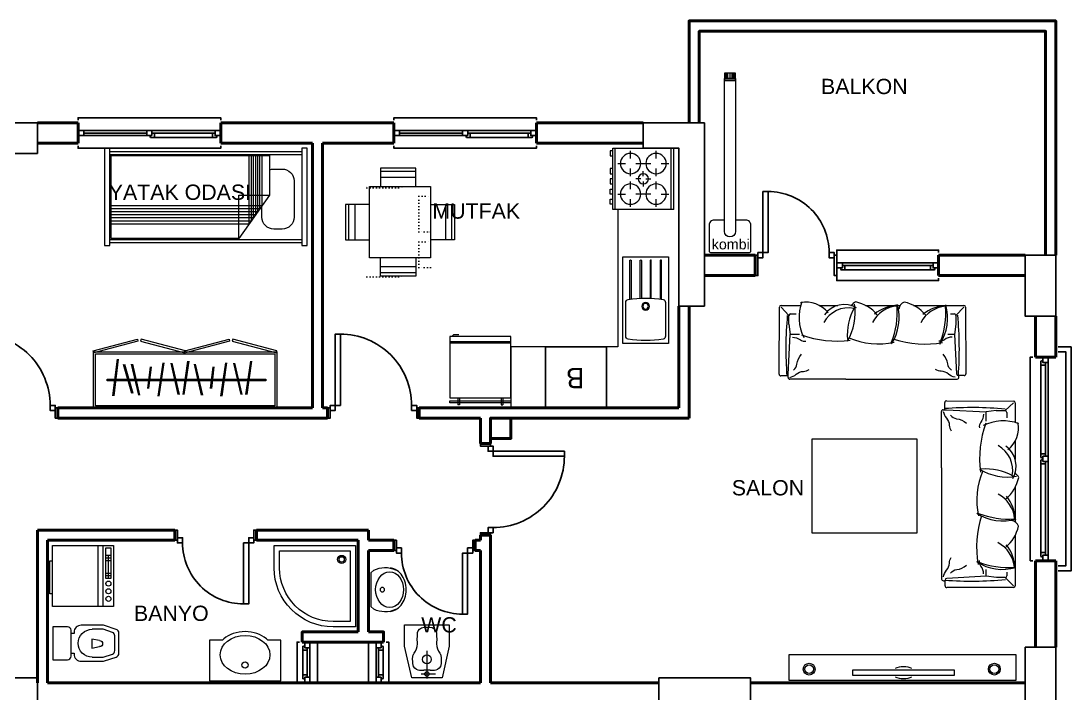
# Model space of a CAD drawing. Header units: millimetres. Extents: x 26 to 3171, y 26 to 1426.
# Drawn here: x 2140 to 3171, y 726 to 1386 of the extents above; entities that cross this region are included whole.
import ezdxf

# ---------------------------------------------------------------- set-up
doc = ezdxf.new("R2010")
doc.units = ezdxf.units.MM
doc.linetypes.add('ACAD_ISO07W100', pattern=[3, 0, -3])
doc.layers.add('14_ISLAK_MEKAN_TEFRİŞ', color=134, linetype='Continuous')
for name, color, linetype, lineweight in [('DUVAR40', 10, 'Continuous', 50), ('KAPI-PEN', 41, 'Continuous', 25), ('KOLON', 3, 'Continuous', 25), ('SIVA', 6, 'Continuous', 20), ('TEFRIS', 210, 'Continuous', 15), ('TEFRİŞ', 47, 'Continuous', 15), ('YAZI-KALIN', 133, 'Continuous', 25)]:
    doc.layers.add(name, color=color, linetype=linetype, lineweight=lineweight)
doc.layers.get('SIVA').off()
doc.styles.add('MÜKREMİN', font='Arial')
doc.styles.get("Standard").update_dxf_attribs({"font": 'EtrFont'})

# ---------------------------------------------------------------- blocks, each defined once
blk = doc.blocks.new('a44')
at = {"layer": 'DUVAR40'}
for p, q in [((2085.685721, 1006.040648), (2085.685721, 996.040648)), ((2175.685721, 1006.040648), (2175.685721, 996.040648))]:
    blk.add_line(p, q, dxfattribs=at)
at = {"layer": 'KAPI-PEN', "flags": 128}
blk.add_lwpolyline([(2088.185721, 1003.540648), (2093.185721, 1003.540648), (2093.185095, 1078.540634), (2098.185095, 1078.540634), (2098.185721, 1008.540648), (2093.185721, 1008.540648), (2088.185721, 1008.540648), (2088.185721, 1003.540648)], dxfattribs=at)
for points in [[(2088.185721, 1006.040648), (2085.685721, 1006.040648), (2085.685721, 996.040648), (2088.185721, 996.040648)], [(2168.185721, 1008.540648), (2173.185721, 1008.540648), (2173.185721, 1003.540648), (2168.185721, 1003.540648)], [(2175.685721, 1006.040648), (2173.185721, 1006.040648), (2173.185721, 996.040648), (2175.685721, 996.040648)]]:
    blk.add_lwpolyline(points, close=True, dxfattribs=at)
at = {"layer": 'KAPI-PEN'}
blk.add_arc((2098.185336, 1008.54025), 70.000554, 359.964946, 90.035578, dxfattribs=at)
blk = doc.blocks.new('a45')
at = {"layer": 'DUVAR40'}
for p, q in [((2195.685721, 1266.040648), (2195.685721, 1286.040648)), ((2335.685721, 1266.040648), (2335.685721, 1286.040648))]:
    blk.add_line(p, q, dxfattribs=at)
at = {"layer": 'KAPI-PEN'}
for p, q in [((2263.185721, 1276.040648), (2260.685721, 1276.040648)), ((2263.185721, 1273.540648), (2260.685721, 1273.540648)), ((2263.185721, 1278.540648), (2268.185721, 1278.540648)), ((2263.185721, 1273.540648), (2263.185721, 1278.540648)), ((2263.185721, 1273.540648), (2268.185721, 1273.540648)), ((2266.211839, 1273.540648), (2266.882243, 1271.540648)), ((2266.882243, 1271.540648), (2270.685721, 1271.540648)), ((2268.185721, 1273.540648), (2268.185721, 1278.540648)), ((2268.185721, 1276.040648), (2270.685721, 1276.040648)), ((2270.685721, 1276.040648), (2270.685721, 1271.540648))]:
    blk.add_line(p, q, dxfattribs=at)
at = {"layer": 'KAPI-PEN', "flags": 128}
for points in [[(2335.685721, 1288.540648), (2335.685721, 1291.040648), (2195.685721, 1291.040648), (2195.685721, 1288.540648)], [(2195.685721, 1273.540648), (2195.685721, 1278.540648), (2201.185721, 1278.540648), (2201.185721, 1273.540648), (2195.685721, 1273.540648)], [(2201.185721, 1278.540648), (2330.185721, 1278.540648)], [(2201.185721, 1276.040648), (2263.185721, 1276.040648)], [(2201.185721, 1273.540648), (2263.185721, 1273.540648)], [(2327.685721, 1271.540648), (2266.882243, 1271.540648)], [(2268.185721, 1276.040648), (2327.685721, 1276.040648)], [(2332.159603, 1273.540648), (2331.489199, 1271.540648), (2327.685721, 1271.540648), (2327.685721, 1276.040648), (2330.185721, 1276.040648)], [(2335.685721, 1273.540648), (2335.685721, 1278.540648), (2330.185721, 1278.540648), (2330.185721, 1273.540648), (2335.685721, 1273.540648)], [(2335.685721, 1263.540648), (2335.685721, 1261.040648), (2195.685721, 1261.040648), (2195.685721, 1263.540648)]]:
    blk.add_lwpolyline(points, dxfattribs=at)
blk = doc.blocks.new('a46')
at = {"layer": 'DUVAR40'}
for p, q in [((2440.685721, 1006.040648), (2440.685721, 996.040648)), ((2530.685721, 1006.040648), (2530.685721, 996.040648))]:
    blk.add_line(p, q, dxfattribs=at)
at = {"layer": 'KAPI-PEN', "flags": 128}
blk.add_lwpolyline([(2443.185721, 1003.540648), (2448.185721, 1003.540648), (2448.185095, 1078.540634), (2453.185095, 1078.540634), (2453.185721, 1008.540648), (2448.185721, 1008.540648), (2443.185721, 1008.540648), (2443.185721, 1003.540648)], dxfattribs=at)
for points in [[(2443.185721, 1006.040648), (2440.685721, 1006.040648), (2440.685721, 996.040648), (2443.185721, 996.040648)], [(2523.185721, 1008.540648), (2528.185721, 1008.540648), (2528.185721, 1003.540648), (2523.185721, 1003.540648)], [(2530.685721, 1006.040648), (2528.185721, 1006.040648), (2528.185721, 996.040648), (2530.685721, 996.040648)]]:
    blk.add_lwpolyline(points, close=True, dxfattribs=at)
at = {"layer": 'KAPI-PEN'}
blk.add_arc((2453.185336, 1008.54025), 70.000554, 359.964946, 90.035578, dxfattribs=at)
blk = doc.blocks.new('a47')
at = {"layer": 'DUVAR40'}
for p, q in [((2860.685721, 1156.040648), (2860.685721, 1136.040648)), ((3040.685721, 1156.040648), (3040.685721, 1136.040648))]:
    blk.add_line(p, q, dxfattribs=at)
at = {"layer": 'KAPI-PEN', "flags": 128}
for points in [[(2863.185721, 1153.540648), (2868.185721, 1153.540648), (2868.185095, 1218.540634), (2873.185095, 1218.540634), (2873.185721, 1158.540648), (2868.185721, 1158.540648), (2863.185721, 1158.540648), (2863.185721, 1153.540648)], [(2940.685721, 1156.040648), (2940.685721, 1161.040648), (3040.685721, 1161.040648), (3040.685721, 1158.540648)], [(2940.685721, 1143.540648), (2940.685721, 1148.540648), (2946.185721, 1148.540648), (2946.185721, 1143.540648), (2940.685721, 1143.540648)], [(2944.211839, 1143.540648), (2944.882243, 1141.540648), (2948.685721, 1141.540648), (2948.685721, 1146.040648), (2946.185721, 1146.040648)], [(3035.185721, 1148.540648), (2946.185721, 1148.540648)], [(3032.685721, 1146.040648), (2948.685721, 1146.040648)], [(3037.159603, 1143.540648), (3036.489199, 1141.540648), (3032.685721, 1141.540648), (3032.685721, 1146.040648), (3035.185721, 1146.040648)], [(3040.685721, 1143.540648), (3040.685721, 1148.540648), (3035.185721, 1148.540648), (3035.185721, 1143.540648), (3040.685721, 1143.540648)], [(2940.685721, 1136.040648), (2940.685721, 1131.040648), (3040.685721, 1131.040648), (3040.685721, 1133.540648)], [(2948.685721, 1141.540648), (3032.685721, 1141.540648)]]:
    blk.add_lwpolyline(points, dxfattribs=at)
for points in [[(2863.185721, 1156.040648), (2860.685721, 1156.040648), (2860.685721, 1136.040648), (2863.185721, 1136.040648)], [(2933.185721, 1158.540648), (2938.185721, 1158.540648), (2938.185721, 1153.540648), (2933.185721, 1153.540648)], [(2940.685721, 1156.040648), (2938.185721, 1156.040648), (2938.185721, 1136.040648), (2940.685721, 1136.040648)]]:
    blk.add_lwpolyline(points, close=True, dxfattribs=at)
at = {"layer": 'KAPI-PEN'}
blk.add_arc((2873.185336, 1158.54025), 60.000554, 359.964946, 90.035578, dxfattribs=at)
blk = doc.blocks.new('a48')
at = {"layer": 'DUVAR40'}
blk.add_line((3135.685721, 856.040648), (3155.685721, 856.040648), dxfattribs=at)
at = {"layer": 'KAPI-PEN'}
for p, q in [((3141.185721, 957.23717), (3141.185721, 961.040648)), ((3145.685721, 961.040648), (3141.185721, 961.040648)), ((3145.685721, 958.540648), (3145.685721, 961.040648)), ((3143.185721, 956.566766), (3141.185721, 957.23717)), ((3143.185721, 955.51453), (3141.185721, 954.844126)), ((3141.185721, 954.844126), (3141.185721, 951.040648)), ((3145.685721, 951.040648), (3141.185721, 951.040648)), ((3143.185721, 958.540648), (3148.185721, 958.540648)), ((3143.185721, 953.540648), (3143.185721, 958.540648)), ((3143.185721, 953.540648), (3148.185721, 953.540648)), ((3148.185721, 953.540648), (3148.185721, 958.540648))]:
    blk.add_line(p, q, dxfattribs=at)
at = {"layer": 'KAPI-PEN', "flags": 128}
for points in [[(3158.185721, 1066.040648), (3170.685721, 1066.040648), (3170.685721, 846.040648), (3158.185721, 846.040648)], [(3133.185721, 1056.040648), (3130.685721, 1056.040648), (3130.685721, 856.040648), (3133.185721, 856.040648)], [(3143.185721, 1052.51453), (3141.185721, 1051.844126), (3141.185721, 1048.040648), (3145.685721, 1048.040648), (3145.685721, 1050.540648)], [(3143.185721, 1056.040648), (3148.185721, 1056.040648), (3148.185721, 1050.540648), (3143.185721, 1050.540648), (3143.185721, 1056.040648)], [(3158.185721, 1061.040648), (3165.685721, 1061.040648), (3165.685721, 851.040648), (3158.185721, 851.040648)], [(3141.185721, 1048.040648), (3141.185721, 957.23717)], [(3145.685721, 958.540648), (3145.685721, 1048.040648)], [(3148.185721, 861.540648), (3148.185721, 1050.540648)], [(3141.185721, 864.040648), (3141.185721, 954.844126)], [(3145.685721, 953.540648), (3145.685721, 864.040648)], [(3143.185721, 859.566766), (3141.185721, 860.23717), (3141.185721, 864.040648), (3145.685721, 864.040648), (3145.685721, 861.540648)], [(3143.185721, 856.040648), (3148.185721, 856.040648), (3148.185721, 861.540648), (3143.185721, 861.540648), (3143.185721, 856.040648)]]:
    blk.add_lwpolyline(points, dxfattribs=at)
blk = doc.blocks.new('a49')
at = {"layer": 'DUVAR40'}
for p, q in [((2600.685721, 971.040648), (2590.685721, 971.040648)), ((2600.685721, 881.040648), (2590.685721, 881.040648))]:
    blk.add_line(p, q, dxfattribs=at)
at = {"layer": 'KAPI-PEN', "flags": 128}
for points in [[(2600.685721, 968.540648), (2600.685721, 971.040648), (2590.685721, 971.040648), (2590.685721, 968.540648)], [(2603.185721, 888.540648), (2603.185721, 883.540648), (2598.185721, 883.540648), (2598.185721, 888.540648)], [(2600.685721, 881.040648), (2600.685721, 883.540648), (2590.685721, 883.540648), (2590.685721, 881.040648)]]:
    blk.add_lwpolyline(points, close=True, dxfattribs=at)
blk.add_lwpolyline([(2598.185721, 968.540648), (2598.185721, 963.540648), (2673.185707, 963.541275), (2673.185707, 958.541275), (2603.185721, 958.540648), (2603.185721, 963.540648), (2603.185721, 968.540648), (2598.185721, 968.540648)], dxfattribs=at)
at = {"layer": 'KAPI-PEN'}
blk.add_arc((2603.185323, 958.541033), 70.000554, 269.964946, 0.035578, dxfattribs=at)
blk = doc.blocks.new('a50')
at = {"layer": 'DUVAR40'}
for p, q in [((2505.685721, 876.040648), (2505.685721, 866.040648)), ((2585.685721, 876.040648), (2585.685721, 866.040648))]:
    blk.add_line(p, q, dxfattribs=at)
at = {"layer": 'KAPI-PEN', "flags": 128}
for points in [[(2505.685767, 866.040694), (2508.185767, 866.040694), (2508.185767, 876.040694), (2505.685767, 876.040694)], [(2513.185767, 863.540694), (2508.185767, 863.540694), (2508.185767, 868.540694), (2513.185767, 868.540694)], [(2583.185767, 866.040694), (2585.685767, 866.040694), (2585.685767, 876.040694), (2583.185767, 876.040694)]]:
    blk.add_lwpolyline(points, close=True, dxfattribs=at)
blk.add_lwpolyline([(2583.185767, 868.540694), (2578.185767, 868.540694), (2578.186394, 803.540708), (2573.186394, 803.540708), (2573.185767, 863.540694), (2578.185767, 863.540694), (2583.185767, 863.540694), (2583.185767, 868.540694)], dxfattribs=at)
at = {"layer": 'KAPI-PEN'}
blk.add_arc((2573.186152, 863.541092), 60.000554, 179.964946, 270.035578, dxfattribs=at)
blk = doc.blocks.new('a51')
at = {"layer": 'KAPI-PEN', "flags": 128}
for points in [[(2485.685721, 736.040648), (2480.685721, 736.040648), (2480.685721, 776.040648), (2483.185721, 776.040648)], [(2493.185721, 776.040648), (2488.185721, 776.040648), (2488.185721, 770.540648), (2493.185721, 770.540648), (2493.185721, 776.040648)], [(2495.685721, 736.040648), (2500.685721, 736.040648), (2500.685721, 776.040648), (2498.185721, 776.040648)], [(2488.185721, 770.540648), (2488.185721, 741.540648)], [(2493.185721, 772.51453), (2495.185721, 771.844126), (2495.185721, 768.040648), (2490.685721, 768.040648), (2490.685721, 770.540648)], [(2490.685721, 768.040648), (2490.685721, 744.040648)], [(2495.185721, 744.040648), (2495.185721, 768.040648)], [(2493.185721, 739.566766), (2495.185721, 740.23717), (2495.185721, 744.040648), (2490.685721, 744.040648), (2490.685721, 741.540648)], [(2493.185721, 736.040648), (2488.185721, 736.040648), (2488.185721, 741.540648), (2493.185721, 741.540648), (2493.185721, 736.040648)]]:
    blk.add_lwpolyline(points, dxfattribs=at)
blk = doc.blocks.new('a52')
at = {"layer": 'KAPI-PEN', "flags": 128}
for points in [[(2415.685721, 736.040648), (2410.685721, 736.040648), (2410.685721, 776.040648), (2413.185721, 776.040648)], [(2418.185721, 776.040648), (2423.185721, 776.040648), (2423.185721, 770.540648), (2418.185721, 770.540648), (2418.185721, 776.040648)], [(2425.685721, 736.040648), (2430.685721, 736.040648), (2430.685721, 776.040648), (2428.185721, 776.040648)], [(2418.185721, 772.51453), (2416.185721, 771.844126), (2416.185721, 768.040648), (2420.685721, 768.040648), (2420.685721, 770.540648)], [(2416.185721, 744.040648), (2416.185721, 768.040648)], [(2420.685721, 768.040648), (2420.685721, 744.040648)], [(2423.185721, 770.540648), (2423.185721, 741.540648)], [(2418.185721, 739.566766), (2416.185721, 740.23717), (2416.185721, 744.040648), (2420.685721, 744.040648), (2420.685721, 741.540648)], [(2418.185721, 736.040648), (2423.185721, 736.040648), (2423.185721, 741.540648), (2418.185721, 741.540648), (2418.185721, 736.040648)]]:
    blk.add_lwpolyline(points, dxfattribs=at)
blk = doc.blocks.new('a53')
at = {"layer": 'DUVAR40'}
for p, q in [((2290.685721, 886.040648), (2290.685721, 876.040648)), ((2370.685721, 886.040648), (2370.685721, 876.040648))]:
    blk.add_line(p, q, dxfattribs=at)
at = {"layer": 'KAPI-PEN', "flags": 128}
for points in [[(2290.685767, 876.040694), (2293.185767, 876.040694), (2293.185767, 886.040694), (2290.685767, 886.040694)], [(2298.185767, 873.540694), (2293.185767, 873.540694), (2293.185767, 878.540694), (2298.185767, 878.540694)], [(2368.185767, 876.040694), (2370.685767, 876.040694), (2370.685767, 886.040694), (2368.185767, 886.040694)]]:
    blk.add_lwpolyline(points, close=True, dxfattribs=at)
blk.add_lwpolyline([(2368.185767, 878.540694), (2363.185767, 878.540694), (2363.186394, 813.540708), (2358.186394, 813.540708), (2358.185767, 873.540694), (2363.185767, 873.540694), (2368.185767, 873.540694), (2368.185767, 878.540694)], dxfattribs=at)
at = {"layer": 'KAPI-PEN'}
blk.add_arc((2358.186152, 873.541092), 60.000554, 179.964946, 270.035578, dxfattribs=at)
blk = doc.blocks.new('bb1')
at = {"layer": '14_ISLAK_MEKAN_TEFRİŞ'}
for p, q in [((193.130847, -291.899922), (133.130847, -291.899922)), ((133.130847, -291.899922), (133.130847, -351.899922)), ((193.130847, -351.899922), (193.130847, -291.899922)), ((133.130847, -351.899922), (193.130847, -351.899922))]:
    blk.add_line(p, q, dxfattribs=at)
at = {"insert": (154.803552, -311.103592), "char_height": 20.16, "width": 8839.469653, "attachment_point": 1}
blk.add_mtext('B', dxfattribs=at)
blk = doc.blocks.new('a692', base_point=(2505.7138, 1261.0406))
at = {"layer": 'KAPI-PEN'}
for p, q in [((2573.213794, 1276.040648), (2570.713794, 1276.040648)), ((2573.213794, 1273.540648), (2570.713794, 1273.540648)), ((2573.213794, 1278.540648), (2578.213794, 1278.540648)), ((2573.213794, 1273.540648), (2573.213794, 1278.540648)), ((2573.213794, 1273.540648), (2578.213794, 1273.540648)), ((2576.239912, 1273.540648), (2576.910316, 1271.540648)), ((2576.910316, 1271.540648), (2580.713794, 1271.540648)), ((2578.213794, 1273.540648), (2578.213794, 1278.540648)), ((2578.213794, 1276.040648), (2580.713794, 1276.040648)), ((2580.713794, 1276.040648), (2580.713794, 1271.540648))]:
    blk.add_line(p, q, dxfattribs=at)
at = {"layer": 'KAPI-PEN', "flags": 128}
for points in [[(2645.713794, 1288.540648), (2645.713794, 1291.040648), (2505.713794, 1291.040648), (2505.713794, 1288.540648)], [(2505.713794, 1273.540648), (2505.713794, 1278.540648), (2511.213794, 1278.540648), (2511.213794, 1273.540648), (2505.713794, 1273.540648)], [(2511.213794, 1278.540648), (2640.213794, 1278.540648)], [(2511.213794, 1276.040648), (2573.213794, 1276.040648)], [(2511.213794, 1273.540648), (2573.213794, 1273.540648)], [(2637.713794, 1271.540648), (2576.910316, 1271.540648)], [(2578.213794, 1276.040648), (2637.713794, 1276.040648)], [(2642.187676, 1273.540648), (2641.517272, 1271.540648), (2637.713794, 1271.540648), (2637.713794, 1276.040648), (2640.213794, 1276.040648)], [(2645.713794, 1273.540648), (2645.713794, 1278.540648), (2640.213794, 1278.540648), (2640.213794, 1273.540648), (2645.713794, 1273.540648)], [(2645.713794, 1263.540648), (2645.713794, 1261.040648), (2505.713794, 1261.040648), (2505.713794, 1263.540648)]]:
    blk.add_lwpolyline(points, dxfattribs=at)
blk = doc.blocks.new('A$C228A76E9')
at = {"layer": 'TEFRIS'}
for p, q in [((85, 92.5), (25, 92.5)), ((27.5, 32.5), (27.5, 92.5)), ((42.5, 82.5), (42.5, 90)), ((67.5, 82.5), (67.5, 90)), ((82.5, 32.5), (82.5, 92.5)), ((85, 32.5), (85, 92.5)), ((85, 90), (87.5, 90)), ((87.5, 85), (85, 85)), ((87.5, 90), (87.5, 85)), ((37.5, 77.5), (30, 77.5)), ((42.5, 65), (42.5, 72.5)), ((62.5, 77.5), (47.5, 77.5)), ((67.5, 65), (67.5, 72.5)), ((80, 77.5), (72.5, 77.5)), ((85, 72.5), (87.5, 72.5)), ((87.5, 72.5), (87.5, 67.5)), ((52.5, 62.5), (47.5, 62.5)), ((55, 65), (55, 70)), ((57.5, 62.5), (62.5, 62.5)), ((87.5, 67.5), (85, 67.5)), ((85, 62.5), (87.5, 62.5)), ((87.5, 62.5), (87.5, 57.5)), ((42.5, 52.5), (42.5, 60)), ((55, 60), (55, 55)), ((67.5, 52.5), (67.5, 60)), ((87.5, 57.5), (85, 57.5)), ((87.5, 52.5), (85, 52.5)), ((87.5, 47.5), (87.5, 52.5)), ((37.5, 47.5), (30, 47.5)), ((42.5, 35), (42.5, 42.5)), ((47.5, 47.5), (62.5, 47.5)), ((67.5, 35), (67.5, 42.5)), ((80, 47.5), (72.5, 47.5)), ((85, 47.5), (87.5, 47.5)), ((87.5, 42.5), (85, 42.5)), ((87.5, 37.5), (87.5, 42.5)), ((25, 32.5), (85, 32.5)), ((85, 37.5), (87.5, 37.5))]:
    blk.add_line(p, q, dxfattribs=at)
at = {"layer": 'TEFRIS', "flags": 128}
blk.add_lwpolyline([(25, 32.5), (25, 92.5)], dxfattribs=at)
at = {"layer": 'TEFRIS'}
for centre, radius in [((42.5, 77.5), 10), ((67.5, 77.5), 10), ((55, 62.5), 5), ((42.5, 47.5), 10), ((67.5, 47.5), 10)]:
    blk.add_circle(centre, radius, dxfattribs=at)
blk = doc.blocks.new('A$C202F2745')
at = {"layer": 'TEFRIS', "flags": 128}
for points in [[(235, 285), (175, 285), (175, 283), (235, 283)], [(235, 280), (235, 220), (175, 220), (175, 280)]]:
    blk.add_lwpolyline(points, close=True, dxfattribs=at)
for points in [[(184.5, 280), (184.5, 287), (183, 287)], [(183, 280), (183, 287)], [(225.5, 280), (225.5, 287), (227, 287)], [(227, 280), (227, 287)], [(235, 226.5), (175, 226.5)], [(235, 225), (175, 225)], [(177, 220), (179, 218), (184, 218)]]:
    blk.add_lwpolyline(points, dxfattribs=at)
blk = doc.blocks.new('A$C701C3379')
at = {"layer": 'TEFRIS', "flags": 128}
blk.add_lwpolyline([(45.000012, -0.000011), (45.000012, 84.999989), (0.000012, 84.999989), (0.000012, -0.000011)], close=True, dxfattribs=at)
for points in [[(7.000012, 43.449385), (7.000012, 81.477606, -1), (8.250012, 81.477606), (8.250012, 43.618376)], [(16.916472, 44.315734), (16.916472, 81.477606, -1), (18.166472, 81.477606), (18.166472, 44.387624)], [(27.973538, 44.502551), (27.973538, 81.477606, 1), (26.723538, 81.477606), (26.723538, 44.52648)], [(38.000012, 43.449385), (38.000012, 81.477606, 1), (36.750012, 81.477606), (36.750012, 43.618376)]]:
    blk.add_lwpolyline(points, format="xyb", dxfattribs=at)
blk.add_lwpolyline([(42.000012, 40.410458, 0.369612), (39.601645, 43.211663, 0.077475), (5.398379, 43.211663, 0.369612), (3.000012, 40.410458), (3.000012, 7.126143, 0.369612), (5.398379, 4.324938, 0.077475), (39.601645, 4.324938, 0.369612), (42.000012, 7.126143)], format="xyb", close=True, dxfattribs=at)
at = {"layer": 'TEFRIS'}
for radius in [3.75, 2.75]:
    blk.add_circle((22.500012, 36.649621), radius, dxfattribs=at)
blk = doc.blocks.new('A$C2ECF3F54')
at = {"layer": 'TEFRIS', "flags": 128}
for points in [[(12.500012, 60.000014), (12.500012, 62.500014), (45.000012, 62.500014), (45.000012, 60.000014)], [(0.000012, 0.000014), (0.000012, 60.000014), (60.000012, 60.000014), (60.000012, 0.000014), (0.000012, 0.000014)], [(0.000012, 15.000014), (60.000012, 15.000014)], [(0.000012, 10.000014), (60.000012, 10.000014)], [(27.500012, 5.000014), (50.000012, 5.000014)], [(30.000012, 2.500014), (30.000012, 7.500014)], [(32.500012, 2.500014), (32.500012, 7.500014)], [(45.000012, 2.500014), (45.000012, 7.500014)], [(47.500012, 2.500014), (47.500012, 7.500014)], [(50.000012, 2.500014), (50.000012, 7.500014)]]:
    blk.add_lwpolyline(points, dxfattribs=at)
blk.add_lwpolyline([(27.500012, 2.500014), (27.500012, 7.500014), (57.500012, 7.500014), (57.500012, 2.500014)], close=True, dxfattribs=at)
at = {"layer": 'TEFRIS'}
for centre in [(7.500012, 5.000014), (15.000012, 5.000014), (22.500012, 5.000014)]:
    blk.add_circle(centre, 2.5, dxfattribs=at)
blk = doc.blocks.new('A$C2FF76392')
at = {"layer": 'TEFRIS', "flags": 128}
for points in [[(65, 89.999986), (90, 89.999986), (90, -0.000014), (0, -0.000014), (0, 24.999986, -0.414214)], [(65, 83.999986), (84, 83.999986), (84, 5.999986), (6, 5.999986), (6, 24.999986, -0.414214)]]:
    blk.add_lwpolyline(points, format="xyb", close=True, dxfattribs=at)
at = {"layer": 'TEFRIS'}
for radius in [4.4625, 2.8875]:
    blk.add_circle((74.55, 15.449986), radius, dxfattribs=at)
blk = doc.blocks.new('A$C59915F7F')
at = {"layer": 'TEFRIS', "flags": 128}
for points in [[(7.999986, 17.999987), (7.999986, 20.999987), (6.999986, 20.999987, -0.414214), (-0.000014, 27.999987), (-0.000014, 49.188599, -0.080612), (0.256569, 50.769737), (4.08829, 62.264898, -0.322823), (7.883023, 64.999987), (27.516949, 64.999987, -0.322823), (31.311682, 62.264898), (35.143402, 50.769737, -0.080612), (35.399986, 49.188599), (35.399986, 27.999987, -0.414214), (28.399986, 20.999987), (27.399986, 20.999987), (27.399986, 17.999987)], [(3.999986, 38.779987), (3.999986, 49.188599, -0.080612), (4.051303, 49.504826), (7.085288, 58.606784, -0.322823), (10.40568, 60.999987), (24.994292, 60.999987, -0.322823), (28.314683, 58.606784), (31.348669, 49.504826, -0.080612), (31.399986, 49.188599), (31.399986, 38.779987, -0.414214)]]:
    blk.add_lwpolyline(points, format="xyb", dxfattribs=at)
for points in [[(20.343605, 46.072199), (21.843605, 38.572199), (12.843605, 38.572199), (14.343605, 46.072199)], [(11.999986, 17.999987), (11.999986, 18.128575)], [(23.399986, 18.128575), (23.399986, 17.999987)]]:
    blk.add_lwpolyline(points, dxfattribs=at)
blk.add_lwpolyline([(4.999986, 17.999987), (30.399986, 17.999987, -0.414214), (33.899986, 14.499987), (33.899986, -0.000013), (1.499986, -0.000013), (1.499986, 14.499987, -0.414214)], format="xyb", close=True, dxfattribs=at)
at = {"layer": 'TEFRIS'}
for centre, radius, start, end in [((17.343605, 46.072199), 3, 0, 180), ((17.699986, 38.779987), 13.7, 180, 0)]:
    blk.add_arc(centre, radius, start, end, dxfattribs=at)
blk = doc.blocks.new('A$C20ED2349')
at = {"layer": 'SIVA', "xscale": -1, "rotation": 180}
blk.add_blockref('A$C59915F7F', (-0.000053, 64.999932), dxfattribs=at)
blk = doc.blocks.new('ELLIPSE')
blk.add_circle((0.5, 0.5), 0.5)
blk = doc.blocks.new('A$C0E070D51')
at = {"layer": 'TEFRIS'}
for p, q in [((0, 70), (-40, 70)), ((-40, 70), (-40, 57.335089)), ((0, 70), (0, 70)), ((0, 0), (0, 70)), ((-40, 12.664911), (-40, 0)), ((-40, 0), (0, 0))]:
    blk.add_line(p, q, dxfattribs=at)
at = {"layer": 'TEFRIS', "flags": 128}
blk.add_lwpolyline([(-40, 57.335089, 0.018019), (-41.192487, 55.972682, 0.089719), (-46.356543, 46.609025, 0.081438), (-48.26, 35, 0.081438), (-46.356543, 23.390975, 0.089719), (-41.192487, 14.027318, 0.018019), (-40, 12.664911, 0.018019)], format="xyb", dxfattribs=at)
at = {"layer": 'TEFRIS'}
blk.add_circle((-15.557801, 34.935768), 3.048, dxfattribs=at)
at = {"layer": 'TEFRIS', "xscale": -38.1, "yscale": -48.768, "zscale": -38.1}
blk.add_blockref('ELLIPSE', (-6.413801, 59.350248), dxfattribs=at)
blk = doc.blocks.new('A$C29FC0FD9')
at = {"layer": 'TEFRIS'}
for p, q in [((30.135047, 24.404178), (0.000011, 24.404178)), ((4.857573, 15.111456), (4.857573, 30.804678))]:
    blk.add_line(p, q, dxfattribs=at)
at = {"layer": 'TEFRIS', "flags": 128}
for points in [[(58.575229, 0.000001), (35.152233, 0.000001), (0.740753, 7.691182), (0.740753, 41.049602), (35.154629, 48.792393), (58.575229, 48.800552)], [(8.736092, 16.206121), (8.672858, 17.407439), (8.68963, 17.870703), (8.68963, 20.509115), (9.174942, 20.744696), (9.174942, 27.915013), (8.68963, 28.154027), (8.68963, 28.150692), (8.68963, 30.789104), (8.672858, 31.2524), (8.736092, 32.453685), (9.049704, 34.110204), (9.784036, 35.939071), (11.109458, 37.657529), (13.196312, 38.982725), (16.21497, 39.63187), (17.951269, 39.815712), (21.786142, 39.964456), (25.658476, 39.473801), (26.171407, 39.110812), (27.569648, 38.20355), (29.642417, 37.024605), (32.178936, 35.846535), (34.968423, 34.941896), (37.800066, 34.583343), (39.230879, 34.717549), (42.626902, 34.904629), (46.643448, 34.821061), (47.135883, 34.849554), (48.412836, 34.813971), (50.173709, 34.532833), (52.117874, 33.824534), (53.944733, 32.507594), (55.353723, 30.400407), (56.044247, 27.321493), (56.044247, 21.675497), (55.485987, 18.821124), (54.348615, 16.751592), (52.833555, 15.342343), (51.142262, 14.468722), (49.476192, 14.006139), (48.036734, 13.830003), (47.025345, 13.815724), (46.643448, 13.838648), (42.626902, 13.755081), (39.230879, 13.942128), (37.800066, 14.076367), (34.968423, 13.717814), (32.178936, 12.813207), (29.642417, 11.635169), (27.569648, 10.456256), (26.171407, 9.549027), (25.658476, 9.186038), (21.786142, 8.695351), (17.951269, 8.844095), (16.21497, 9.027969), (13.196312, 9.677082), (11.109458, 11.002245), (9.784036, 12.720703), (9.049704, 14.549602)]]:
    blk.add_lwpolyline(points, close=True, dxfattribs=at)
at = {"layer": 'TEFRIS'}
for centre, radius in [((4.857573, 24.404178), 2.4), ((20.857573, 24.404178), 4.8)]:
    blk.add_circle(centre, radius, dxfattribs=at)
blk = doc.blocks.new('A$C5F0705B0')
at = {"layer": 'TEFRIS'}
for p, q in [((7.37281, 0.000006), (3.56281, 3.810006)), ((53.09281, 0.000006), (7.37281, 0.000006)), ((53.09281, 0.000006), (56.90281, 3.810006))]:
    blk.add_line(p, q, dxfattribs=at)
at = {"layer": 'TEFRIS', "flags": 128}
blk.add_lwpolyline([(0.694443, 26.318479, -0.09025), (2.725332, 33.101354, -0.104607), (9.260129, 41.192493, -0.089719), (18.623785, 46.356549, -0.081438), (30.23281, 48.260006, -0.081438), (41.841836, 46.356549, -0.089719), (51.205492, 41.192493, -0.104607), (57.740288, 33.101354, -0.09025), (59.771178, 26.318479, -0.11828)], format="xyb", dxfattribs=at)
at = {"layer": 'TEFRIS'}
blk.add_circle((30.297042, 15.557807), 3.048, dxfattribs=at)
for centre, start, end in [((35.557721, 19.32428), 156.240754, 205.868662), ((24.9079, 19.32428), 334.131338, 23.759246)]:
    blk.add_arc(centre, 35.557939, start, end, dxfattribs=at)
at = {"layer": 'TEFRIS', "xscale": 38.1, "yscale": -48.768, "zscale": -38.1, "rotation": 90}
blk.add_blockref('ELLIPSE', (5.882562, 6.413807), dxfattribs=at)
blk = doc.blocks.new('SOFA')
at = {"layer": 'TEFRİŞ'}
for p, q in [((-1073.905729, 0.172189), (-847.483646, -0.500912)), ((-1099.346613, -788.879576), (-1093.890353, -18.892063)), ((-1073.912255, -19.82781), (-985.058128, -118.110695)), ((-1073.912255, -19.82781), (-985.058128, -118.110695)), ((-985.09076, -218.11069), (-985.058128, -118.110695)), ((-985.09076, -218.11069), (-985.058128, -118.110695)), ((-965.051603, -98.117222), (-900.405877, -98.142677)), ((-636.742962, -1.127396), (-423.442243, -1.76149)), ((-273.302668, -2.207821), (-264.487916, -2.234025)), ((-104.293145, -2.710248), (294.566652, -3.895967)), ((447.832728, -4.351592), (1026.173405, -6.070866)), ((871.947894, -100.559788), (912.504228, -100.575757)), ((932.353689, -120.581717), (932.321057, -220.581712)), ((932.353689, -120.581717), (932.321057, -220.581712)), ((1026.166879, -26.070865), (932.353689, -120.581717)), ((1026.166879, -26.070865), (932.353689, -120.581717)), ((1046.145583, -25.148156), (1046.161899, -789.701084)), ((-985.09076, -218.11069), (-970.697773, -336.092514)), ((-985.09076, -218.11069), (-970.697773, -336.092514)), ((932.321057, -220.581712), (917.851074, -338.554118)), ((932.321057, -220.581712), (917.851074, -338.554118)), ((-994.238699, -789.036963), (-970.697773, -336.092514)), ((-994.238699, -789.036963), (-970.697773, -336.092514)), ((-862.733513, -336.135249), (-970.697773, -336.092514)), ((917.851306, -338.559133), (840.7519, -338.528615)), ((917.851074, -338.554118), (941.096388, -791.513834)), ((917.851074, -338.554118), (941.096388, -791.513834)), ((-995.213216, -809.842786), (-1079.375042, -809.815323)), ((-996.025171, -827.177926), (-994.238699, -789.036963)), ((1026.176668, -810.623791), (961.068566, -810.591124)), ((967.866846, -829.664115), (966.986104, -810.594093)), ((-330.36948, -850.100202), (-976.0536, -848.113672)), ((-330.36948, -850.100202), (947.881615, -850.586823))]:
    blk.add_line(p, q, dxfattribs=at)
at = {"layer": 'TEFRİŞ', "flags": 128}
for points in [[(269.104701, -4.599257, 0.178918), (-1.602101, -104.999389, 0.229727)], [(826.38644, -8.916708, 0.178918), (555.679638, -109.316841, 0.229727)], [(-942.91544, -365.854538, -0.157856), (-853.307029, -396.420515, 0.195258), (-789.299432, -413.187321)], [(-942.91544, -365.854538, -0.157856), (-853.307029, -396.420515, 0.195258), (-789.299432, -413.187321)], [(890.049323, -368.298003, 0.157856), (800.420983, -398.805492, -0.195258), (736.402457, -415.530522)], [(-934.668476, -744.249222, 0.215808), (-892.828428, -674.917295, -0.158378), (-841.070276, -562.660465)], [(-934.668476, -744.249222, 0.215808), (-892.828428, -674.917295, -0.158378), (-841.070276, -562.660465)], [(881.555408, -746.687224, -0.215808), (839.760616, -677.328006, 0.158378), (788.075739, -565.037421)], [(881.555408, -746.687224, -0.215808), (839.760616, -677.328006, 0.158378), (788.075739, -565.037421)], [(-976.047073, -828.113673, 0.13045), (-900.569702, -791.591462, -0.166434), (-818.024608, -758.596799, 0.138962), (-753.090401, -736.603521)], [(-976.047073, -828.113673, 0.13045), (-900.569702, -791.591462, -0.166434), (-818.024608, -758.596799, 0.138962), (-753.090401, -736.603521)], [(922.879263, -830.578663, -0.13045), (847.425744, -794.007201, 0.166434), (764.902201, -760.958673, -0.138962), (699.982361, -738.923022)], [(922.879263, -830.578663, -0.13045), (847.425744, -794.007201, 0.166434), (764.902201, -760.958673, -0.138962), (699.982361, -738.923022)]]:
    blk.add_lwpolyline(points, format="xyb", dxfattribs=at)
at = {"layer": 'TEFRİŞ'}
for centre, radius, start, end in [((-1073.912255, -19.82781), 20, 89.981303, 177.318303), ((-354.336321, -140.962139), 512.760802, 159.302573, 206.502635), ((-783.947282, -282.177382), 317.266775, 37.850413, 101.804928), ((-349.164786, -268.513822), 276.900609, 58.942237, 144.648334), ((-846.658653, -86.347618), 624.808445, 328.654191, 9.197687), ((-174.206531, -60.586666), 107.497717, 113.047228, 148.511018), ((-312.488097, -397.519935), 446.340484, 39.924341, 77.553699), ((-256.278756, -147.01303), 538.344323, 326.398399, 16.68449), ((383.075209, -64.904118), 107.497717, 113.047228, 169.192211), ((244.793642, -401.837386), 446.340484, 39.924341, 77.553699), ((301.002984, -151.330481), 538.344323, 326.398399, 16.68449), ((3116.813531, -502.010946), 4137.118504, 174.663646, 184.277561), ((-965.058129, -118.117221), 20, 89.981303, 179.981303), ((-965.058129, -118.117221), 20, 89.981303, 179.981303), ((-299.96817, -355.267894), 324.81109, 78.999931, 151.019083), ((344.53422, -346.499918), 659.451068, 151.045551, 184.149692), ((286.86575, -363.500873), 354.01311, 94.644769, 152.107947), ((-672.729784, -79.126485), 933.623473, 338.2519, 4.174931), ((844.14749, -367.818324), 354.01311, 94.644769, 152.107947), ((-115.448044, -83.443937), 933.623473, 338.2519, 4.174931), ((912.35369, -120.575191), 20, 359.981303, 89.981303), ((912.35369, -120.575191), 20, 359.981303, 89.981303), ((-3164.543789, -502.204981), 4137.122105, 355.725137, 5.339049), ((1026.166879, -26.070865), 20, 2.644304, 89.981303), ((-430.739726, 789.347817), 1201.256173, 250.083724, 277.190761), ((41.190081, 373.936237), 819.738407, 245.807544, 282.871455), ((575.929145, 626.685011), 1075.945717, 250.762563, 280.991924), ((-1079.368516, -789.815324), 20, 177.318303, 269.981303), ((-976.047073, -828.113673), 20, 177.318303, 269.981303), ((961.075092, -790.591125), 20, 182.644304, 269.981303), ((947.888142, -830.586824), 20, 269.981303, 2.644304), ((1026.183195, -790.623792), 20, 269.981303, 2.644304)]:
    blk.add_arc(centre, radius, start, end, dxfattribs=at)
blk = doc.blocks.new('e56wrer')
at = {"layer": 'TEFRİŞ', "flags": 128}
for points in [[(54848.74729, 6625.573991), (54849.124333, 6402.329276), (54874.124297, 6402.371499), (54873.747254, 6625.616214)], [(54858.853188, 6562.880542), (54853.853195, 6562.872097), (54854.022087, 6462.87224), (54859.02208, 6462.880684)]]:
    blk.add_lwpolyline(points, close=True, dxfattribs=at)
at = {"layer": 'TEFRİŞ'}
for centre, radius in [((54859.769227, 6605.573392), 5.810408), ((54859.769227, 6605.573392), 4.310408), ((54860.076318, 6423.746933), 5.810408), ((54860.076318, 6423.746933), 4.310408)]:
    blk.add_circle(centre, radius, dxfattribs=at)
for start_param, end_param in [(0.7720753499, 2.3695173037), (3.9136680035, 5.5111099572)]:
    blk.add_ellipse((54856.437638, 6512.876391), major_axis=(-0.019473, 11.529662), ratio=0.497426, start_param=start_param, end_param=end_param, dxfattribs=at)
blk = doc.blocks.new('fd')
at = {"layer": 'TEFRİŞ'}
for p, q in [((10769.676078, 343.408643), (10865.276078, 343.408643)), ((10769.676078, 337.908643), (10769.676078, 343.408643)), ((10865.276078, 343.408643), (10865.276078, 337.908643)), ((10865.276078, 337.908643), (10769.676078, 337.908643)), ((10772.676078, 149.408643), (10772.676078, 337.908643)), ((10775.676078, 149.408643), (10775.676078, 337.908643)), ((10833.176078, 330.408643), (10797.676078, 330.408643)), ((10859.276078, 149.408643), (10859.276078, 337.908643)), ((10862.276078, 149.408643), (10862.276078, 337.908643)), ((10785.926078, 318.658643), (10785.926078, 310.658643)), ((10844.926078, 310.658643), (10844.926078, 318.658643)), ((10819.176078, 306.158643), (10776.676078, 276.158643)), ((10809.176078, 150.708643), (10809.176078, 299.099843)), ((10809.176078, 299.099843), (10858.276078, 299.099843)), ((10858.276078, 306.158643), (10819.176078, 306.158643)), ((10819.176078, 276.158643), (10819.176078, 306.158643)), ((10858.276078, 150.708643), (10858.276078, 306.158643)), ((10797.176078, 150.708643), (10797.176078, 290.629243)), ((10797.176078, 290.629243), (10858.276078, 290.629243)), ((10797.676078, 298.908643), (10808.905278, 298.908643)), ((10800.176078, 150.708643), (10800.176078, 292.746843)), ((10800.176078, 292.746843), (10858.276078, 292.746843)), ((10803.176078, 150.708643), (10803.176078, 294.864543)), ((10803.176078, 294.864543), (10858.276078, 294.864543)), ((10806.176078, 150.708643), (10806.176078, 296.982143)), ((10806.176078, 296.982143), (10858.276078, 296.982143)), ((10791.176078, 150.708643), (10791.176078, 286.393943)), ((10791.176078, 286.393943), (10858.276078, 286.393943)), ((10794.176078, 150.708643), (10794.176078, 288.511543)), ((10794.176078, 288.511543), (10858.276078, 288.511543)), ((10776.676078, 276.158643), (10776.676078, 150.708643)), ((10776.676078, 276.158643), (10819.176078, 276.158643)), ((10769.676078, 149.408643), (10865.276078, 149.408643)), ((10769.676078, 144.408643), (10769.676078, 149.408643)), ((10865.276078, 144.408643), (10769.676078, 144.408643)), ((10776.676078, 150.708643), (10858.276078, 150.708643)), ((10865.276078, 149.408643), (10865.276078, 144.408643))]:
    blk.add_line(p, q, dxfattribs=at)
for centre, start, end in [((10797.676078, 318.658643), 89.999957, 180.000043), ((10833.176078, 318.658643), 0, 90.000043), ((10797.676078, 310.658643), 179.999957, 270.000043), ((10833.176078, 310.658743), 337.481124, 359.999418)]:
    blk.add_arc(centre, 11.75, start, end, dxfattribs=at)
blk = doc.blocks.new('askdkaskdaksd')
at = {"layer": 'TEFRİŞ'}
for p, q in [((152538.317234, 87388.44758), (152503.317234, 87388.44758)), ((152503.317234, 87388.44758), (152503.317234, 87370.538816)), ((152538.317234, 87370.538816), (152538.317234, 87388.44758)), ((152538.317234, 87385.44758), (152503.317234, 87385.44758)), ((152538.317234, 87379.44758), (152503.317234, 87379.44758)), ((152492.680778, 87300.538816), (152492.680778, 87370.538816)), ((152492.680778, 87370.538816), (152552.680777, 87370.538816)), ((152552.680777, 87370.538816), (152552.680777, 87300.538815)), ((152492.680778, 87353.038816), (152469.114823, 87353.038816)), ((152469.114823, 87353.038816), (152469.114823, 87318.038816)), ((152472.114823, 87353.038816), (152472.114823, 87318.038816)), ((152478.114823, 87353.038816), (152478.114823, 87318.038816)), ((152552.680777, 87353.038816), (152576.246733, 87353.038816)), ((152567.246733, 87353.038816), (152567.246733, 87318.038816)), ((152573.246733, 87353.038816), (152573.246733, 87318.038816)), ((152576.246733, 87353.038816), (152576.246733, 87318.038816)), ((152469.114823, 87318.038816), (152492.680778, 87318.038816)), ((152576.246733, 87318.038816), (152552.680777, 87318.038816)), ((152552.680778, 87300.538815), (152492.680778, 87300.538816)), ((152503.317234, 87282.630051), (152503.317234, 87300.538815)), ((152538.317234, 87300.538815), (152538.317234, 87282.630051)), ((152538.317234, 87291.630051), (152503.317234, 87291.630051)), ((152538.317234, 87285.630051), (152503.317234, 87285.630051)), ((152538.317234, 87282.630051), (152503.317234, 87282.630051))]:
    blk.add_line(p, q, dxfattribs=at)
at = {"layer": 'TEFRİŞ', "linetype": 'ACAD_ISO07W100'}
for p, q in [((152490.180778, 87370.538816), (152490.180778, 87369.104771)), ((152490.180778, 87369.104771), (152525.180778, 87369.104771)), ((152525.180778, 87369.104771), (152525.180778, 87370.538816)), ((152541.246733, 87326.175773), (152541.246733, 87361.175773)), ((152541.246733, 87361.175773), (152552.680778, 87361.175773)), ((152552.680778, 87326.175773), (152541.246733, 87326.175773)), ((152541.246733, 87291.175773), (152541.246733, 87316.175773)), ((152541.246733, 87316.175773), (152552.680778, 87316.175773)), ((152552.680778, 87291.175773), (152541.246733, 87291.175773)), ((152490.180778, 87281.972861), (152525.180778, 87281.972861))]:
    blk.add_line(p, q, dxfattribs=at)
blk = doc.blocks.new('6')
at = {"layer": 'TEFRİŞ', "color": 8}
for p, q in [((-1028.200401, 776.2351), (-1023.814533, 740.266025)), ((-1027.103829, 776.2351), (-1022.717961, 740.266025)), ((-1009.560778, 774.044164), (-1017.784227, 745.37852)), ((-1008.464206, 774.044164), (-1016.687655, 745.37852)), ((-1002.798864, 775.687482), (-1009.926162, 745.195748)), ((-1001.702292, 775.687482), (-1008.82959, 745.195748)), ((-983.793857, 776.417872), (-979.042605, 743.917741)), ((-982.697285, 776.417872), (-977.946033, 743.917741)), ((-964.057241, 774.774553), (-971.184539, 744.282819)), ((-962.960669, 774.774553), (-970.087967, 744.282819)), ((-959.30599, 774.774786), (-954.554738, 742.274655)), ((-958.209418, 774.774786), (-953.458166, 742.274655)), ((-941.154662, 775.687482), (-948.28196, 745.195748)), ((-940.058089, 775.687482), (-947.185387, 745.195748)), ((-922.149655, 776.417872), (-917.398403, 743.917741)), ((-921.053083, 776.417872), (-916.301831, 743.917741)), ((-902.413039, 774.774553), (-909.540337, 744.282819)), ((-901.316467, 774.774553), (-908.443765, 744.282819)), ((-897.661788, 774.774786), (-892.910536, 742.274655)), ((-896.565216, 774.774786), (-891.813964, 742.274655)), ((-994.027548, 768.931901), (-991.46902, 747.751996)), ((-992.930976, 768.931901), (-990.372448, 747.751996)), ((-932.383346, 768.931901), (-929.824818, 747.751996)), ((-931.286774, 768.931901), (-928.728246, 747.751996))]:
    blk.add_line(p, q, dxfattribs=at)
at = {"layer": 'TEFRİŞ', "flags": 128}
for points in [[(-1047.405969, 733.112219), (-867.405969, 733.112219), (-867.405969, 788.112219), (-1047.405969, 788.112219)], [(-1045.405969, 735.112219), (-869.405969, 735.112219), (-869.405969, 786.112219), (-1045.405969, 786.112219)]]:
    blk.add_lwpolyline(points, close=True, dxfattribs=at)
at = {"layer": 'TEFRİŞ', "color": 8, "flags": 128}
for points in [[(-1033.851516, 759.707439), (-878.083941, 759.707439), (-878.083941, 761.516999), (-1033.851516, 761.516999)], [(-1047.14715, 734.078145), (-1047.664788, 732.146293), (-1004.198126, 720.499436), (-1003.680488, 722.431287)], [(-957.664788, 734.078145), (-957.14715, 732.146293), (-1000.613812, 720.499436), (-1001.13145, 722.431287)], [(-957.14715, 734.078145), (-957.664788, 732.146293), (-914.198126, 720.499436), (-913.680488, 722.431287)], [(-867.664788, 734.078145), (-867.14715, 732.146293), (-910.613812, 720.499436), (-911.13145, 722.431287)]]:
    blk.add_lwpolyline(points, close=True, dxfattribs=at)

msp = doc.modelspace()

# ---------------------------------------------------------------- linework, layer by layer
at = {"layer": 'DUVAR40'}
for p, q in [((2195.685721, 1286.040648), (2155.685721, 1286.040648)), ((2505.713794, 1286.040648), (2335.685721, 1286.040648)), ((2505.713794, 1266.040648), (2505.713794, 1286.040648)), ((2750.685721, 1286.040648), (2645.713794, 1286.040648)), ((2645.713794, 1266.040648), (2645.713794, 1286.040648)), ((2195.685721, 1266.040648), (2155.685721, 1266.040648)), ((2425.685721, 1266.040648), (2335.685721, 1266.040648)), ((2425.685721, 1266.040648), (2425.685721, 1006.040648)), ((2505.713794, 1266.040648), (2435.685721, 1266.040648)), ((2435.685721, 1266.040648), (2435.685721, 1006.040648)), ((2750.685721, 1266.040648), (2645.713794, 1266.040648)), ((2860.685721, 1156.040648), (2810.685721, 1156.040648)), ((3125.685721, 1156.040648), (3040.685721, 1156.040648)), ((2860.685721, 1136.040648), (2810.685721, 1136.040648)), ((3125.685721, 1136.040648), (3040.685721, 1136.040648)), ((2785.685721, 1106.140712), (2785.685721, 1006.040648)), ((2795.685721, 1106.140712), (2795.685721, 996.040648)), ((3135.685721, 1096.040648), (3135.685721, 1056.040648)), ((3155.685721, 1096.040648), (3155.685721, 1056.040648)), ((3135.685721, 1056.040648), (3155.685721, 1056.040648)), ((2425.685721, 1006.040648), (2175.685721, 1006.040648)), ((2440.685721, 1006.040648), (2435.685721, 1006.040648)), ((2785.685721, 1006.040648), (2530.685721, 1006.040648)), ((2440.685721, 996.040648), (2175.685721, 996.040648)), ((2590.685721, 996.040648), (2530.685721, 996.040648)), ((2590.685721, 996.040648), (2590.685721, 971.040648)), ((2600.685721, 996.040648), (2600.685721, 971.040648)), ((2795.685721, 996.040648), (2600.685721, 996.040648)), ((2155.685721, 886.040648), (2155.685721, 736.040648)), ((2290.685721, 886.040648), (2155.685721, 886.040648)), ((2480.685721, 886.040648), (2370.685721, 886.040648)), ((2480.685721, 886.040648), (2480.685721, 876.040648)), ((2590.685721, 881.040648), (2590.685721, 876.040648)), ((2600.685721, 881.040648), (2600.685721, 736.040648)), ((2165.685721, 876.040648), (2165.685721, 736.040648)), ((2290.685721, 876.040648), (2165.685721, 876.040648)), ((2470.685721, 876.040648), (2370.685721, 876.040648)), ((2470.685721, 876.040648), (2470.685721, 786.040648)), ((2505.685721, 876.040648), (2480.685721, 876.040648)), ((2590.685721, 876.040648), (2585.685721, 876.040648)), ((2480.685721, 866.040648), (2480.685721, 786.040648)), ((2505.685721, 866.040648), (2480.685721, 866.040648)), ((2590.685721, 866.040648), (2585.685721, 866.040648)), ((2590.685721, 866.040648), (2590.685721, 736.040648)), ((3135.685721, 856.040648), (3135.685721, 771.040648)), ((3155.685721, 771.040648), (3155.685721, 856.040648)), ((2155.685721, 736.040648), (2155.685791, 736.040648)), ((2425.685721, 736.040648), (2165.685721, 736.040648)), ((2590.685721, 736.040648), (2361.929071, 736.040648)), ((2765.785822, 736.140717), (2600.685721, 736.040648)), ((3125.685721, 736.040648), (2855.785855, 736.140717))]:
    msp.add_line(p, q, dxfattribs=at)
at = {"layer": 'DUVAR40', "flags": 128}
for points in [[(3155.685721, 1156.040648), (3155.685721, 1386.040648), (2795.685721, 1386.040648), (2795.685721, 1286.040648)], [(3155.685721, 1156.040648), (3155.685721, 1386.040648), (2795.685721, 1386.040648), (2795.685721, 1286.040648)], [(3145.685721, 1156.040648), (3145.685721, 1376.040648), (2805.685721, 1376.040648), (2805.685721, 1286.040648)], [(2415.685721, 776.040648), (2415.685721, 786.040648), (2470.685721, 786.040648)], [(2480.685721, 786.040648), (2495.685721, 786.040648), (2495.685721, 776.040648)], [(2495.685721, 776.040648), (2415.685721, 776.040648)]]:
    msp.add_lwpolyline(points, dxfattribs=at)
msp.add_lwpolyline([(2600.685721, 976.040648), (2620.685721, 976.040648), (2620.685721, 996.040648), (2600.685721, 996.040648)], close=True, dxfattribs=at)
at = {"layer": 'KOLON', "flags": 128}
for points in [[(2065.685721, 1286.040648), (2155.685721, 1286.040648), (2155.685721, 1256.040648), (2065.685721, 1256.040648)], [(2810.685721, 1286.040648), (2750.685721, 1286.040648), (2750.685721, 1261.040648), (2785.685721, 1261.040648), (2785.685721, 1106.140712), (2810.685721, 1106.140712)], [(3155.685721, 1156.040648), (3125.685721, 1156.040648), (3125.685721, 1096.040648), (3155.685721, 1096.040648)], [(3155.685721, 1156.040648), (3125.685721, 1156.040648), (3125.685721, 1096.040648), (3155.685721, 1096.040648)], [(3155.685721, 771.040648), (3125.685721, 771.040648), (3125.685721, 681.040648), (3155.685721, 681.040648)], [(2065.685721, 741.040648), (2155.685791, 741.040648), (2155.685791, 711.040648), (2065.685721, 711.040648)], [(2065.685721, 741.040648), (2155.685791, 741.040648), (2155.685791, 711.040648), (2065.685721, 711.040648)], [(2765.785822, 741.140717), (2855.785855, 741.140717), (2855.785855, 711.140717), (2765.785822, 711.140717)]]:
    msp.add_lwpolyline(points, close=True, dxfattribs=at)
at = {"layer": 'TEFRIS', "color": 8}
for p, q in [((2830.981834, 1329.722781), (2830.981834, 1334.992426)), ((2831.481834, 1329.722781), (2831.481834, 1334.992426)), ((2832.481834, 1329.722781), (2832.481834, 1334.992426)), ((2833.781834, 1329.722781), (2833.781834, 1334.992426)), ((2835.781834, 1334.992426), (2835.781834, 1329.722781)), ((2837.781834, 1329.722781), (2837.781834, 1334.992426)), ((2839.081834, 1329.722781), (2839.081834, 1334.992426)), ((2840.081834, 1329.722781), (2840.081834, 1334.992426)), ((2840.581834, 1329.722781), (2840.581834, 1334.992426))]:
    msp.add_line(p, q, dxfattribs=at)
at = {"layer": 'TEFRIS'}
for p, q in [((2841.281834, 1329.722781), (2830.281834, 1329.722781)), ((2830.281834, 1329.722781), (2830.281834, 1327.722781)), ((2830.281834, 1327.722781), (2841.281834, 1327.722781)), ((2841.281834, 1327.722781), (2841.281834, 1329.722781))]:
    msp.add_line(p, q, dxfattribs=at)
at = {"layer": 'TEFRIS', "flags": 128}
msp.add_lwpolyline([(2830.781834, 1329.722781), (2830.781834, 1334.992426), (2840.781834, 1334.992426), (2840.781834, 1329.722781)], dxfattribs=at)
msp.add_lwpolyline([(2841.281834, 1327.722781), (2830.281834, 1327.722781), (2830.281834, 1329.722781), (2841.281834, 1329.722781)], close=True, dxfattribs=at)
msp.add_lwpolyline([(2841.281834, 1179.415168, -1), (2830.281834, 1179.415168), (2830.281834, 1327.722781), (2841.281834, 1327.722781)], format="xyb", close=True, dxfattribs=at)
msp.add_lwpolyline([(2830.281834, 1190.5388), (2820.281834, 1190.5388, 0.414214), (2815.281834, 1185.5388), (2815.281834, 1160.5388, 0.414214), (2817.281834, 1158.5388), (2854.281834, 1158.5388, 0.414214), (2856.281834, 1160.5388), (2856.281834, 1185.5388, 0.414214), (2851.281834, 1190.5388), (2841.281834, 1190.5388)], format="xyb", dxfattribs=at)
at = {"layer": 'TEFRİŞ'}
for p, q in [((2725.685721, 1201.040648), (2725.685721, 1066.040648)), ((2725.685721, 1066.040648), (2620.685721, 1066.040648)), ((2620.685721, 1066.040648), (2620.685721, 1006.040648))]:
    msp.add_line(p, q, dxfattribs=at)
at = {"layer": 'TEFRİŞ', "flags": 128}
msp.add_lwpolyline([(2916.424785, 975.80381), (3019.437599, 975.797015), (3019.431473, 882.929381), (2916.418659, 882.936177)], close=True, dxfattribs=at)

# ---------------------------------------------------------------- block references
for name, p in [('a45', (0, 0)), ('a692', (2505.7138, 1261.0406)), ('a47', (0, 0)), ('a44', (0, 0)), ('a46', (0, 0)), ('a48', (0, 0)), ('a49', (0, 0)), ('a53', (0, 0)), ('a50', (0, 0)), ('a52', (0, 0)), ('a51', (0, 0))]:
    msp.add_blockref(name, p)
at = {"rotation": 180}
msp.add_blockref('bb1', (2847.630854, 714.140725), dxfattribs=at)
at = {"layer": 'TEFRİŞ', "yscale": -1, "zscale": -1}
for name, p, rotation in [('fd', (2077.277078, -9604.23543), 90), ('A$C701C3379', (2775.471179, 1069.297473), 179.994987)]:
    msp.add_blockref(name, p, dxfattribs=dict(at, rotation=rotation))
at = {"layer": 'TEFRİŞ', "xscale": -1}
msp.add_blockref('A$C228A76E9', (2805.685721, 1168.540648), dxfattribs=at)
at = {"layer": 'TEFRİŞ'}
msp.add_blockref('askdkaskdaksd', (-150010.871475, -86147.052699), dxfattribs=at)
for name, p, xscale, yscale, zscale, rotation in [('SOFA', (2977.792698, 1106.976006), 0.0855, 0.0855, 0.0855, 0.119244), ('SOFA', (3116.183795, 919.225813), -0.0855, -0.0855, -0.0855, 90.119244), ('A$C2ECF3F54', (2230.396726, 811.040634), -1, -1, -1, 270), ('A$C2FF76392', (2468.185709, 791.040648), 0.888889, 0.888889, 0.888889, 90), ('A$C5F0705B0', (2483.185717, 805.780978), -0.72, 0.72, 0.72, 270), ('A$C29FC0FD9', (2560.149482, 740.37397), 0.9, 0.9, 0.9, 90)]:
    msp.add_blockref(name, p, dxfattribs=dict(at, xscale=xscale, yscale=yscale, zscale=zscale, rotation=rotation))
at = {"layer": 'TEFRİŞ', "color": 8, "yscale": -1, "zscale": -1}
msp.add_blockref('6', (3258.09169, 1794.152867), dxfattribs=at)
at = {"layer": 'TEFRİŞ', "xscale": -1, "rotation": 180}
msp.add_blockref('A$C202F2745', (2385.685721, 1296.040648), dxfattribs=at)
at = {"layer": 'TEFRİŞ'}
for name, p, rotation in [('A$C20ED2349', (2235.685666, 757.269309), 90), ('A$C0E070D51', (2324.656913, 738.102744), 270), ('e56wrer', (9426.481046, -54121.318471), 89.903232)]:
    msp.add_blockref(name, p, dxfattribs=dict(at, rotation=rotation))

# ---------------------------------------------------------------- texts
at = {"layer": 'TEFRIS', "style": 'MÜKREMİN'}
msp.add_text('kombi', height=10, rotation=360, dxfattribs=at).set_placement((2817.915761, 1161.762198))
at = {"layer": 'YAZI-KALIN', "style": 'MÜKREMİN'}
for s, p in [('BALKON', (2925.222656, 1314.258048)), ('YATAK ODASI', (2225.741544, 1210.402761)), ('MUTFAK', (2543.564678, 1191.930571)), ('SALON', (2837.569094, 920.152217))]:
    msp.add_text(s, height=15, dxfattribs=at).set_placement(p)
for s, p in [('BANYO', (2250.497344, 796.853048)), ('WC', (2532.568703, 785.516477))]:
    msp.add_text(s, height=15, rotation=360, dxfattribs=at).set_placement(p)

doc.saveas('drawing.dxf')
